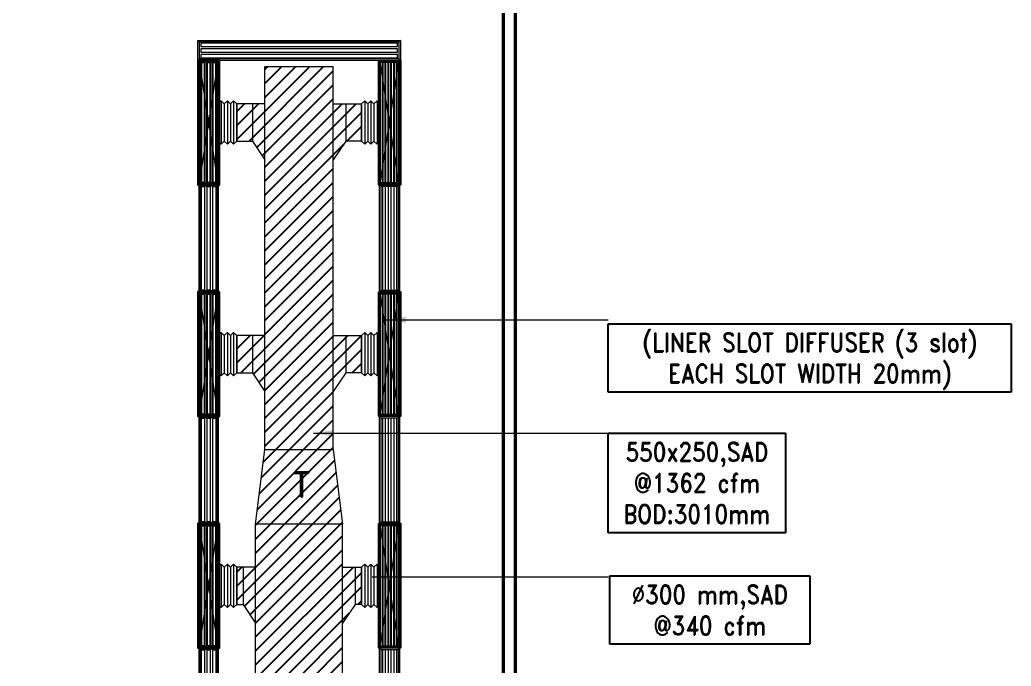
# Model space of a CAD drawing. Header units: millimetres. Extents: x -330573 to 5697, y 22061 to 198972.
# Drawn here: x -78666 to -70690, y 183535 to 188735 of the extents above; entities that cross this region are included whole.
import ezdxf

# ---------------------------------------------------------------- set-up
doc = ezdxf.new("R2010")
doc.units = ezdxf.units.MM
for name, color, linetype, lineweight in [('QT-AC-FLEXIBLE', 8, 'Continuous', 0), ('VL-AC-ACCOUSTIC INSULATION', 32, 'Continuous', 25), ('VL-AC-FLEX', 33, 'Continuous', 5), ('VL-AC-RAT', 1, 'Continuous', 5), ('VL-AC-SA', 6, 'Continuous', 5), ('VL-AC-SA_TEXT_50', 7, 'Continuous', 25), ('VL-AC-SAT', 72, 'Continuous', 25), ('VL-AC-VRF PIPE', 152, 'Continuous', 30)]:
    doc.layers.add(name, color=color, linetype=linetype, lineweight=lineweight)
doc.styles.add('ROMANS', font='romans.shx', dxfattribs={"height": 200})
doc.styles.add('VOLTAS - ROMAND', font='romand.shx', dxfattribs={"width": 0.85})
doc.dimstyles.new('VL_DIM', dxfattribs={"dimscale": 1.25, "dimtxt": 200, "dimasz": 125, "dimexe": 50, "dimexo": 50, "dimgap": 50, "dimtad": 1, "dimdec": 0, "dimrnd": 1, "dimzin": 9, "dimdsep": 46, "dimtxsty": 'ROMANS', "dimcen": 0.09, "dimdle": 35, "dimclrd": 7, "dimclre": 7, "dimclrt": 7, "dimadec": 0, "dimazin": 0, "dimtfac": 1, "dimtdec": 0, "dimtmove": 2, "dimatfit": 3, "dimfxl": 1, "dimtolj": 1, "dimtzin": 0, "dimlwd": 15, "dimlwe": 15, "dimarcsym": 1})

# ---------------------------------------------------------------- blocks, each defined once
blk = doc.blocks.new('3 SLOT DIFFUSER RA')
at = {"layer": 'VL-AC-RAT'}
for p, q in [((68.24999776098412, -11.45636638568249), (79.74999776098412, 0.05466851696837693)), ((-79.74999776098412, -0.05466851696837693), (-68.24999776098412, -11.54364419286139)), ((-79.74999776098412, -863.3129066063557), (-68.24999776098412, -851.8239309304627)), ((68.24999776098412, -851.9112087376416), (79.74999776098412, -863.2035695724189))]:
    blk.add_line(p, q, dxfattribs=at)
for points in [[(79.74999776098412, 0.05466851696837693), (-79.74999776098412, -0.05466851696837693), (-79.74999776098412, -863.3129066063557), (79.74999776098412, -863.2035695724189)], [(68.24999776098412, -11.45636638568249), (-68.24999776098412, -11.54364419286139), (-68.24999776098412, -851.8018717037048), (68.24999776098412, -851.7145938965259)]]:
    blk.add_lwpolyline(points, close=True, dxfattribs=at)
at = {"layer": 'VL-AC-RAT', "color": 8}
for points in [[(-32.978838113253, -848.2920259564416), (-57.978838113253, -848.2920259564416), (-57.978838113253, -15.03378171101213), (-32.978838113253, -15.03378171101213)], [(12.52116039406974, -848.2920259564416), (-12.47883960593026, -848.2920259564416), (-12.47883960593026, -15.03378171101213), (12.52116039406974, -15.03378171101213)], [(58.02115890139248, -848.2920259564416), (33.02115890139248, -848.2920259564416), (33.02115890139248, -15.03378171101213), (58.02115890139248, -15.03378171101213)]]:
    blk.add_lwpolyline(points, close=True, dxfattribs=at)
blk = doc.blocks.new('3 SLOT DIFFUSER1')
at = {"layer": 'VL-AC-SAT'}
for p, q in [((-52.49999850732274, -11.45636638568249), (-63.99999850732274, 0.05466851696837693)), ((109.4999970146455, -0.05466851696837693), (97.99999701464549, -11.54364419286139)), ((-52.49999850732274, -988.7076391642913), (-63.99999850732274, -999.9999999990687)), ((109.4999970146455, -1000.109337033005), (97.99999701464549, -988.6203613571124))]:
    blk.add_line(p, q, dxfattribs=at)
for points in [[(-63.99999850732274, 0.05466851696837693), (109.4999970146455, -0.05466851696837693), (109.4999970146455, -1000.109337033005), (-63.99999850732274, -999.9999999990687)], [(-52.49999850732274, -11.45636638568249), (97.99999701464549, -11.54364419286139), (97.99999701464549, -988.5983021303546), (-52.49999850732274, -988.5110243231757)]]:
    blk.add_lwpolyline(points, close=True, dxfattribs=at)
at = {"layer": 'VL-AC-SAT', "color": 8}
for points in [[(-35.27115964773111, -985.0884563830914), (-10.27115964773111, -985.0884563830914), (-10.27115964773111, -15.03378171101213), (-35.27115964773111, -15.03378171101213)], [(10.22883885957708, -985.0884563830914), (35.22883885957708, -985.0884563830914), (35.22883885959163, -15.03378171101213), (10.22883885959163, -15.03378171101213)], [(55.72883736691438, -985.0884563830914), (80.72883736691438, -985.0884563830914), (80.72883736691438, -15.03378171101213), (55.72883736691438, -15.03378171101213)]]:
    blk.add_lwpolyline(points, close=True, dxfattribs=at)
blk = doc.blocks.new('flx')
at = {"layer": 'VL-AC-FLEX'}
for p, q in [((-12.50000000005821, 74.99733184753859), (0, 87.4973318475968)), ((0, 87.4973318475968), (12.49999999994179, 74.99733184753859)), ((-12.50000000005821, -74.9973318475677), (-12.50000000005821, 74.99733184753859)), ((-12.50000000005821, -74.9973318475677), (-12.50000000005821, 74.99733184753859)), ((-12.50000000005821, -74.9973318475677), (-12.50000000005821, 74.99733184753859)), ((12.49999999994179, -74.9973318475677), (12.49999999994179, 74.99733184753859)), ((12.49999999994179, -74.9973318475677), (12.49999999994179, 74.99733184753859)), ((12.49999999994179, -74.9973318475677), (12.49999999994179, 74.99733184753859)), ((-12.49999999994179, -74.99733184727666), (1.164153e-10, -87.49733184733486)), ((1.164153e-10, -87.49733184733486), (12.50000000017462, -74.99733184727666))]:
    blk.add_line(p, q, dxfattribs=at)
at = {"layer": 'VL-AC-FLEX', "lineweight": 5}
blk.add_line((0, -87.4973318475968), (0, 87.4973318475968), dxfattribs=at)
blk = doc.blocks.new('*U327')
at = {"layer": 'QT-AC-FLEXIBLE', "color": 10, "xscale": -2.000071153263606, "yscale": 2.000071153263606, "zscale": 2.000071153263606, "rotation": 90}
blk.add_blockref('flx', (0, 1.12777457142829e-10), dxfattribs=at)
blk = doc.blocks.new('*U328')
at = {"layer": 'VL-AC-FLEX'}
for p in [(0, 0), (-2.527284537632074e-14, -50.01339322645514), (-5.054569075264149e-14, -100.0267864529103)]:
    blk.add_blockref('*U327', p, dxfattribs=at)
blk = doc.blocks.new('*U332')
at = {"layer": 'QT-AC-FLEXIBLE', "color": 10, "xscale": -2.000071153263606, "yscale": 2.000071153263606, "zscale": 2.000071153263606, "rotation": 90}
blk.add_blockref('flx', (0, 1.12777457142829e-10), dxfattribs=at)
blk = doc.blocks.new('*U333')
at = {"layer": 'VL-AC-FLEX'}
for p in [(0, 0), (-2.527284537632074e-14, -50.01339322645514), (-5.054569075264149e-14, -100.0267864529103)]:
    blk.add_blockref('*U332', p, dxfattribs=at)
blk = doc.blocks.new('*U334')
at = {"layer": 'QT-AC-FLEXIBLE', "color": 10, "xscale": -2.000071153263606, "yscale": 2.000071153263606, "zscale": 2.000071153263606, "rotation": 90}
blk.add_blockref('flx', (0, 1.12777457142829e-10), dxfattribs=at)
blk = doc.blocks.new('*U335')
at = {"layer": 'VL-AC-FLEX'}
for p in [(0, 0), (-2.527284537632074e-14, -50.01339322645514), (-5.054569075264149e-14, -100.0267864529103)]:
    blk.add_blockref('*U334', p, dxfattribs=at)
blk = doc.blocks.new('*U338')
at = {"layer": 'QT-AC-FLEXIBLE', "color": 10, "xscale": -2.000071153263606, "yscale": 2.000071153263606, "zscale": 2.000071153263606, "rotation": 90}
blk.add_blockref('flx', (0, 1.12777457142829e-10), dxfattribs=at)
blk = doc.blocks.new('*U339')
at = {"layer": 'VL-AC-FLEX'}
for p in [(0, 0), (-2.527284537632074e-14, -50.01339322645514), (-5.054569075264149e-14, -100.0267864529103)]:
    blk.add_blockref('*U338', p, dxfattribs=at)
blk = doc.blocks.new('*U342')
at = {"layer": 'QT-AC-FLEXIBLE', "color": 10, "xscale": -2.000071153263606, "yscale": 2.000071153263606, "zscale": 2.000071153263606, "rotation": 90}
blk.add_blockref('flx', (0, 1.12777457142829e-10), dxfattribs=at)
blk = doc.blocks.new('*U343')
at = {"layer": 'VL-AC-FLEX'}
for p in [(0, 0), (-2.527284537632074e-14, -50.01339322645514), (-5.054569075264149e-14, -100.0267864529103)]:
    blk.add_blockref('*U342', p, dxfattribs=at)
blk = doc.blocks.new('*U340')
at = {"layer": 'QT-AC-FLEXIBLE', "color": 10, "xscale": -2.000071153263606, "yscale": 2.000071153263606, "zscale": 2.000071153263606, "rotation": 90}
blk.add_blockref('flx', (0, 1.12777457142829e-10), dxfattribs=at)
blk = doc.blocks.new('*U341')
at = {"layer": 'VL-AC-FLEX'}
for p in [(0, 0), (-2.527284537632074e-14, -50.01339322645514), (-5.054569075264149e-14, -100.0267864529103)]:
    blk.add_blockref('*U340', p, dxfattribs=at)

msp = doc.modelspace()

# ---------------------------------------------------------------- hatches: boundary and pattern name
at = {"layer": 'VL-AC-ACCOUSTIC INSULATION'}
h = msp.add_hatch(dxfattribs=at)
h.set_pattern_fill('ANSI31', color=8, scale=25)
h.set_pattern_definition([(45, (0, 0), (-56.12660075668221, 56.12660075668221), [])])
edge = h.paths.add_edge_path()
edge.add_line((-75177.1280875122, 183386.05769949), (-75177.12808751222, 183036.05769949))
edge.add_arc((-75177.12808751222, 182886.05769949), 150, 0, 90, ccw=False)
edge.add_line((-75027.12808751222, 182886.05769949), (-74677.12808751222, 182886.05769949))
edge.add_arc((-75177.12808751223, 182886.05769949), 500.0000000000146, 0, 89.99999999999667)
h.paths.add_polyline_path([(-74677.12808751222, 182886.05769949), (-75027.12808751222, 182886.05769949), (-75027.12808751222, 178943.9183054864), (-74677.12808751222, 178943.9183054864)])
h.paths.add_polyline_path([(-74776.46275150485, 179385.1281913926), (-74776.46275150485, 179235.1281913926), (-74926.46275150485, 179235.1281913926), (-74926.46275150485, 179385.1281913926)], flags=16)
h.paths.add_polyline_path([(-74677.12808751222, 178943.9183054864), (-75027.12808751222, 178943.9183054864), (-74679.78743943502, 178393.9183054864), (-74677.12808751222, 178393.9183054864)])
h.paths.add_polyline_path([(-75027.12808751222, 178943.9183054864), (-75027.12808751222, 178393.9183054864), (-74679.78743943502, 178393.9183054864)], flags=17)
h.paths.add_polyline_path([(-74677.12808751222, 178393.9183054864), (-75027.12808751222, 178393.9183054864), (-75027.12808751222, 177812.860294436), (-74677.12808751222, 177812.860294436)])
h.paths.add_polyline_path([(-74776.68453017397, 178060.1251566879), (-74776.68453017397, 177910.1251566879), (-74926.68453017397, 177910.1251566879), (-74926.68453017397, 178060.1251566879)], flags=16)
h.paths.add_polyline_path([(-74677.12808751222, 177812.860294436), (-75027.12808751222, 177812.860294436), (-74977.12808751222, 177212.860294436), (-74727.12808751222, 177212.860294436)])
h.paths.add_polyline_path([(-74727.12808751222, 177212.860294436), (-74977.12808751222, 177212.860294436), (-74977.12808751222, 173424.3763674721), (-74727.12808751222, 173424.3763674721)])
h.paths.add_polyline_path([(-74776.9063088431, 176735.1221219832), (-74776.9063088431, 176585.1221219832), (-74926.9063088431, 176585.1221219832), (-74926.9063088431, 176735.1221219832)], flags=16)
h.paths.add_polyline_path([(-74777.12808751222, 175410.1190872785), (-74777.12808751222, 175260.1190872785), (-74927.12808751222, 175260.1190872785), (-74927.12808751222, 175410.1190872785)], flags=16)
h.paths.add_polyline_path([(-74777.12808751222, 173874.3763674721), (-74777.12808751222, 173724.3763674721), (-74927.12808751222, 173724.3763674721), (-74927.12808751222, 173874.3763674721)], flags=16)
h.paths.add_polyline_path([(-75968.9549480013, 182469.0167188359), (-76068.95494800131, 182469.0167188359), (-76068.95494800132, 182019.016718836), (-75968.95494800141, 182169.0167188359)])
h.paths.add_polyline_path([(-75916.785706075, 182469.0129604603), (-75968.9549480013, 182469.0167188359), (-75968.95494800141, 182169.0167188359), (-75916.79118916117, 182169.0129606334)])
h.paths.add_polyline_path([(-76768.95494800131, 182469.0167188359), (-76868.95494800124, 182469.0167188359), (-76868.95494800112, 182169.0167188359), (-76768.95494800132, 182019.0167188362)])
h.paths.add_polyline_path([(-76868.95494800124, 182469.0167188359), (-76921.12418992753, 182469.0129604603), (-76921.11870684136, 182169.0129606334), (-76868.95494800112, 182169.0167188359)])
h.paths.add_polyline_path([(-76068.95494800122, 184678.4859361267), (-76768.95494800122, 184678.4859361267), (-76768.95494800126, 183424.947569232), (-76068.95494800126, 183424.947569232)])
h.paths.add_polyline_path([(-76143.95494800119, 185278.4859361267), (-76693.95494800119, 185278.4859361267), (-76768.95494800122, 184678.4859361267), (-76068.95494800122, 184678.4859361267)])
h.paths.add_polyline_path([(-75968.9549480013, 184332.2749569241), (-76068.95494800124, 184332.2749569241), (-76068.95494800125, 183882.2749569243), (-75968.95494800141, 184032.2749569241)])
h.paths.add_polyline_path([(-75916.785706075, 184332.2711985486), (-75968.9549480013, 184332.2749569241), (-75968.95494800141, 184032.2749569241), (-75916.79118916117, 184032.2711987217)])
h.paths.add_polyline_path([(-76768.95494800124, 184332.2749569241), (-76868.95494800124, 184332.2749569241), (-76868.95494800112, 184032.2749569241), (-76768.95494800125, 183882.2749569243)])
h.paths.add_polyline_path([(-76868.95494800124, 184332.2749569241), (-76921.12418992753, 184332.2711985486), (-76921.11870684136, 184032.2711987217), (-76868.95494800112, 184032.2749569241)])
h.paths.add_polyline_path([(-76143.95494800108, 188358.93783977), (-76693.95494800108, 188358.93783977), (-76693.95494800119, 185278.4859361267), (-76143.95494800119, 185278.4859361267)])
h.paths.add_polyline_path([(-76693.95494800116, 186195.6249331646), (-76793.95494800116, 186195.6249331646), (-76793.95494800105, 185895.6249331646), (-76693.95494800118, 185745.6249331648)])
h.paths.add_polyline_path([(-76793.95494800116, 186195.6249331646), (-76921.12418992753, 186195.6211747891), (-76921.11870684136, 185895.6211749622), (-76793.95494800105, 185895.6249331646)])
h.paths.add_polyline_path([(-76043.95494800137, 186195.6249331646), (-76143.95494800116, 186195.6249331646), (-76143.95494800118, 185745.6249331651), (-76043.95494800148, 185895.6249331646)])
h.paths.add_polyline_path([(-75916.785706075, 186195.6211747891), (-76043.95494800137, 186195.6249331646), (-76043.95494800148, 185895.6249331646), (-75916.79118916117, 185895.6211749622)])
h.paths.add_polyline_path([(-75916.78570607473, 188058.9340813945), (-76043.9549480011, 188058.93783977), (-76043.95494800122, 187758.93783977), (-75916.79118916091, 187758.9340815676)])
h.paths.add_polyline_path([(-76043.9549480011, 188058.93783977), (-76143.95494800109, 188058.93783977), (-76143.9549480011, 187608.9378397702), (-76043.95494800122, 187758.93783977)])
h.paths.add_polyline_path([(-76693.95494800109, 188058.93783977), (-76793.95494800116, 188058.93783977), (-76793.95494800105, 187758.93783977), (-76693.9549480011, 187608.9378397701)])
h.paths.add_polyline_path([(-76793.95494800116, 188058.93783977), (-76921.12418992753, 188058.9340813945), (-76921.11870684136, 187758.9340815676), (-76793.95494800105, 187758.93783977)])
h.paths.add_polyline_path([(-75127.12808751223, 175753.9048765727), (-77174.68486327895, 175753.9048765727), (-77174.68486327895, 175603.9048765727), (-74977.12808751222, 175603.9048765727), (-74977.12808751222, 175903.9048765727)])
h.paths.add_polyline_path([(-75127.12808751226, 176981.8233435504), (-77174.68486327855, 176981.8233435504), (-77174.68486327855, 176831.8233435504), (-74977.12808751222, 176831.8233435504), (-74977.12808751222, 177131.8233435504)])
h.paths.add_polyline_path([(-75177.12808751219, 179438.2871474587), (-77174.68486327895, 179438.2871474587), (-77174.68486327895, 179288.2871474587), (-75027.12808751222, 179288.2871474587), (-75027.12808751222, 179588.2871474587)])
h.paths.add_polyline_path([(-75177.12808751219, 178210.0552455045), (-77174.68486327895, 178210.0552455045), (-77174.68486327895, 178060.0552455045), (-75027.12808751222, 178060.0552455045), (-75027.12808751222, 178360.0552455045)])

# ---------------------------------------------------------------- linework, layer by layer
at = {"layer": 'VL-AC-RAT'}
for p, q in [((-77233.04067203077, 188568.3734277795), (-77221.55169635487, 188556.8734277795)), ((-75604.59248549573, 188568.3734293589), (-75616.08146117162, 188556.8734293589)), ((-77221.63897416205, 188420.3734322576), (-77233.1500090647, 188408.8734322576)), ((-75615.99418336444, 188420.373433837), (-75604.70182252966, 188408.873433837)), ((-77214.63897416205, 186557.0605256521), (-77226.1500090647, 186545.5605256521)), ((-77214.63897416205, 184693.7476190467), (-77226.1500090647, 184682.2476190467))]:
    msp.add_line(p, q, dxfattribs=at)
for points in [[(-77233.1500090647, 188408.8734322576), (-77233.04067203077, 188568.3734277795), (-75604.59248549573, 188568.3734293589), (-75604.70182252966, 188408.873433837)], [(-77221.63897416205, 188420.3734322576), (-77221.55169635487, 188556.8734277795), (-75616.10352039838, 188556.8734293589), (-75616.19079820556, 188420.373433837)]]:
    msp.add_lwpolyline(points, close=True, dxfattribs=at)
at = {"layer": 'VL-AC-RAT', "color": 8}
for points in [[(-75626.67142814363, 188521.6022697112), (-75626.67142814363, 188546.6022697112), (-77211.06155883672, 188546.6022681318), (-77211.06155883672, 188521.6022681318)], [(-75626.67142814363, 188476.1022712039), (-75626.67142814363, 188501.1022712039), (-77211.06155883672, 188501.1022696245), (-77211.06155883672, 188476.1022696245)], [(-75626.67142814363, 188430.6022726966), (-75626.67142814363, 188455.6022726966), (-77211.06155883672, 188455.6022711172), (-77211.06155883672, 188430.6022711172)]]:
    msp.add_lwpolyline(points, close=True, dxfattribs=at)
at = {"layer": 'VL-AC-SA'}
for p, q in [((-76793.95494800116, 188058.93783977, -3.444832098588399e-06), (-76921.12418992753, 188058.9340813945, -8.473817292668584e-08)), ((-76921.11870658892, 187758.920269937), (-76921.12418992753, 188058.9340813945)), ((-76693.95494800116, 188058.93783977), (-76793.95494800116, 188058.93783977)), ((-76793.95494800116, 188058.93783977), (-76793.95494800105, 187758.93783977)), ((-76143.9549480011, 188058.93783977), (-76043.9549480011, 188058.93783977)), ((-76043.9549480011, 188058.93783977, -3.444832098588399e-06), (-75916.78570607473, 188058.9340813945, -8.473817292668584e-08)), ((-76043.9549480011, 188058.93783977), (-76043.95494800122, 187758.93783977)), ((-75916.79118941334, 187758.920269937), (-75916.78570607473, 188058.9340813945)), ((-76921.11870684137, 187758.9340815676, -8.489291757888459e-08), (-76793.95494800105, 187758.93783977, -3.444832098588399e-06)), ((-76793.95494800105, 187758.93783977), (-76693.95494800105, 187608.93783977)), ((-76043.95494800122, 187758.93783977), (-76143.95494800122, 187608.93783977)), ((-75916.7911891609, 187758.9340815676, -8.489291757888459e-08), (-76043.95494800122, 187758.93783977, -3.444832098588399e-06)), ((-76793.95494800116, 186195.6249331646, -3.444832098588399e-06), (-76921.12418992753, 186195.6211747891, -8.473817292668584e-08)), ((-76921.11870658892, 185895.6073633315), (-76921.12418992753, 186195.6211747891)), ((-76693.95494800116, 186195.6249331646), (-76793.95494800116, 186195.6249331646)), ((-76793.95494800116, 186195.6249331646), (-76793.95494800105, 185895.6249331646)), ((-76143.95494800137, 186195.6249331646), (-76043.95494800137, 186195.6249331646)), ((-76043.95494800137, 186195.6249331646, -3.444832098588399e-06), (-75916.785706075, 186195.6211747891, -8.473817292668584e-08)), ((-76043.95494800137, 186195.6249331646), (-76043.95494800148, 185895.6249331646)), ((-75916.7911894136, 185895.6073633315), (-75916.785706075, 186195.6211747891)), ((-76921.11870684137, 185895.6211749622, -8.489291757888459e-08), (-76793.95494800105, 185895.6249331646, -3.444832098588399e-06)), ((-76793.95494800105, 185895.6249331646), (-76693.95494800105, 185745.6249331646)), ((-76043.95494800148, 185895.6249331646), (-76143.95494800148, 185745.6249331646)), ((-75916.79118916116, 185895.6211749622, -8.489291757888459e-08), (-76043.95494800148, 185895.6249331646, -3.444832098588399e-06)), ((-76868.95494800124, 184332.2749569241, -3.444832098588399e-06), (-76921.12418992753, 184332.2711985486, -8.473817292668584e-08)), ((-76921.11870658892, 184032.257387091), (-76921.12418992753, 184332.2711985486)), ((-76768.95494800124, 184332.2749569241), (-76868.95494800124, 184332.2749569241)), ((-76868.95494800124, 184332.2749569241), (-76868.95494800112, 184032.2749569241)), ((-76068.9549480013, 184332.2749569241), (-75968.9549480013, 184332.2749569241)), ((-75968.9549480013, 184332.2749569241, -3.444832098588399e-06), (-75916.785706075, 184332.2711985486, -8.473817292668584e-08)), ((-75968.9549480013, 184332.2749569241), (-75968.95494800141, 184032.2749569241)), ((-75916.7911894136, 184032.257387091), (-75916.785706075, 184332.2711985486)), ((-76921.11870684137, 184032.2711987217, -8.489291757888459e-08), (-76868.95494800112, 184032.2749569241, -3.444832098588399e-06)), ((-76868.95494800112, 184032.2749569241), (-76768.95494800112, 183882.2749569241)), ((-75968.95494800141, 184032.2749569241), (-76068.95494800141, 183882.2749569241)), ((-75916.79118916116, 184032.2711987217, -8.489291757888459e-08), (-75968.95494800141, 184032.2749569241, -3.444832098588399e-06))]:
    msp.add_line(p, q, dxfattribs=at)
for points in [[(-76693.95494800119, 185278.4859361267), (-76693.95494800108, 188358.93783977)], [(-76693.95494800116, 188358.93783977), (-76143.95494800109, 188358.93783977)], [(-76143.95494800119, 185278.4859361267), (-76143.95494800108, 188358.93783977)], [(-76768.95494800134, 181743.6294628532), (-76768.95494800122, 184678.4859361267)], [(-76068.95494800134, 181743.6294628532), (-76068.95494800122, 184678.4859361267)]]:
    msp.add_lwpolyline(points, dxfattribs=at)
msp.add_lwpolyline([(-76768.95494800122, 184678.4859361267), (-76693.95494800119, 185278.4859361267), (-76143.95494800119, 185278.4859361267), (-76068.95494800122, 184678.4859361267)], close=True, dxfattribs=at)
at = {"layer": 'VL-AC-SAT', "color": 6, "lineweight": 0}
for p, q in [((-77071.1372170613, 187420.5099892992), (-77221.66169739966, 188397.4827676206)), ((-77221.63832072973, 187420.4281246302), (-77071.16059373123, 188397.5646322897)), ((-75766.77267894096, 187420.5099892992), (-75616.24819860261, 188397.4827676206)), ((-75616.27157527253, 187420.4281246302), (-75766.74930227104, 188397.5646322897)), ((-77071.1372170613, 185557.1970826938), (-77221.66169739966, 186534.1698610152)), ((-77221.63832072973, 185557.1152180247), (-77071.16059373123, 186534.2517256843)), ((-75766.77267894123, 185557.1970826938), (-75616.24819860287, 186534.1698610152)), ((-75616.2715752728, 185557.1152180247), (-75766.7493022713, 186534.2517256843)), ((-77071.1372170613, 183693.8471064533), (-77221.66169739966, 184670.8198847747)), ((-77221.63832072973, 183693.7652417842), (-77071.16059373123, 184670.9017494438)), ((-75766.77267894123, 183693.8471064533), (-75616.24819860287, 184670.8198847747)), ((-75616.2715752728, 183693.7652417842), (-75766.7493022713, 184670.9017494438))]:
    msp.add_line(p, q, dxfattribs=at)
for points in [[(-77221.63832072973, 187420.4281246302), (-77221.66169739966, 188397.4827676206), (-77071.16059373123, 188397.5646322897), (-77071.1372170613, 187420.5099892992)], [(-75616.27157527253, 187420.4281246302), (-75616.24819860261, 188397.4827676206), (-75766.74930227104, 188397.5646322897), (-75766.77267894096, 187420.5099892992)], [(-77221.63832072973, 185557.1152180247), (-77221.66169739966, 186534.1698610152), (-77071.16059373123, 186534.2517256843), (-77071.1372170613, 185557.1970826938)], [(-75616.2715752728, 185557.1152180247), (-75616.24819860287, 186534.1698610152), (-75766.7493022713, 186534.2517256843), (-75766.77267894123, 185557.1970826938)], [(-77221.63832072973, 183693.7652417842), (-77221.66169739966, 184670.8198847747), (-77071.16059373123, 184670.9017494438), (-77071.1372170613, 183693.8471064533)], [(-75616.2715752728, 183693.7652417842), (-75616.24819860287, 184670.8198847747), (-75766.7493022713, 184670.9017494438), (-75766.77267894123, 183693.8471064533)]]:
    msp.add_lwpolyline(points, close=True, dxfattribs=at)
at = {"layer": 'VL-AC-VRF PIPE', "const_width": 25}
for points in [[(-77230.95494941229, 180586.1601169927), (-77404.06430940307, 180586.1601169927), (-77404.06430940307, 181046.3143965384), (-74775.82029035431, 181046.3143965384), (-74775.82029035431, 196647.6575968707), (-78105.27305576345, 196647.6575968707), (-78105.27305576345, 197097.5302759792), (-78653.73457220697, 197097.5302759792)], [(-75553.19482249596, 168889.8522685864), (-75553.19482249598, 168580.3992334616), (-74679.78743943502, 168580.3992334616), (-74679.78743943502, 197070.5561064911), (-76142.91581712372, 197070.5561064911)]]:
    msp.add_lwpolyline(points, dxfattribs=at)

# ---------------------------------------------------------------- block references
at = {"layer": 'VL-AC-FLEX', "linetype": 'Continuous', "rotation": 90.00000000000001}
for name, p in [('*U333', (-77046.1491241267, 187908.9990775555)), ('*U328', (-77046.1491241267, 186045.68617095)), ('*U335', (-77046.1491241267, 184182.3361947095))]:
    msp.add_blockref(name, p, dxfattribs=at)
at = {"layer": 'VL-AC-FLEX', "linetype": 'Continuous', "xscale": -1, "rotation": 270}
for name, p in [('*U339', (-75791.76077187556, 187908.9990775555)), ('*U343', (-75791.76077187582, 186045.68617095)), ('*U341', (-75791.76077187582, 184182.3361947095))]:
    msp.add_blockref(name, p, dxfattribs=at)
at = {"layer": 'VL-AC-SA', "color": 1, "xscale": -1}
for p in [(-77123.65001205006, 188408.9827729099), (-77123.65001205006, 186545.6698663045), (-77123.65001205006, 184682.319890064)]:
    msp.add_blockref('3 SLOT DIFFUSER1', p, dxfattribs=at)
at = {"layer": 'VL-AC-SA', "color": 1}
for p in [(-75714.25986901406, 188408.9827713305), (-75714.25987319017, 186545.6698647251), (-75714.25987736629, 184682.3569581197)]:
    msp.add_blockref('3 SLOT DIFFUSER1', p, dxfattribs=at)
at = {"layer": 'VL-AC-SA'}
for p in [(-77146.40001130372, 187408.9281043939), (-77146.40001130372, 185545.6151977885), (-77146.40001130372, 183682.302291183)]:
    msp.add_blockref('3 SLOT DIFFUSER RA', p, dxfattribs=at)
at = {"layer": 'VL-AC-SA', "xscale": -1, "rotation": 359.9999998715868}
for p in [(-75691.50987200176, 187408.9281027635), (-75691.50987617786, 185545.6151961581), (-75691.50988035399, 183682.3022895527)]:
    msp.add_blockref('3 SLOT DIFFUSER RA', p, dxfattribs=at)

# ---------------------------------------------------------------- texts
at = {"layer": 'VL-AC-SA_TEXT_50', "char_height": 150, "attachment_point": 5, "style": 'VOLTAS - ROMAND', "bg_fill": 19, "box_fill_scale": 1.5, "bg_fill_color": 256, "bg_fill_transparency": 0}
for s, insert, width in [('(LINER SLOT DIFFUSER (3 slot)\\PEACH SLOT WIDTH 20mm)', (-72311.35515245388, 185989.8543278047, -3.230362788706253e-05), 3091.857142857144), ('550x250,SAD\\P@1362 cfm\\PBOD:3010mm ', (-73218.58294389618, 185009.1998722808, -3.230362788706253e-05), 1276.5), ('%%C300 mm,SAD\\P@340 cfm ', (-73115.33969898685, 183986.6516606233, -3.230362788706253e-05), 1458.695038705599)]:
    msp.add_mtext(s, dxfattribs=dict(at, insert=insert, width=width))
at = {"layer": 'VL-AC-SA_TEXT_50', "insert": (-76400.2324262002, 184996.5435362985, -25331.46463239641), "char_height": 200, "width": 144.8571428571428, "attachment_point": 5, "style": 'ROMANS'}
msp.add_mtext('\\pxql;{\\Fromand|c0;T}', dxfattribs=at)

# ---------------------------------------------------------------- next in the draw order: leaders
at = {"layer": 'VL-AC-SA_TEXT_50'}
for points in [[(-75716.17737836915, 186322.0782220658), (-73932.07296268211, 186322.0782220658)], [(-76303.14334575122, 185408.962965645), (-73932.07296268211, 185408.962965645)], [(-75831.28939928417, 184252.8938939194), (-73932.07296268211, 184252.8938939194)]]:
    msp.add_leader(points, dimstyle='VL_DIM', override={"dimtad": 0, "dimclrd": 256}, dxfattribs=at)

doc.saveas('drawing.dxf')
